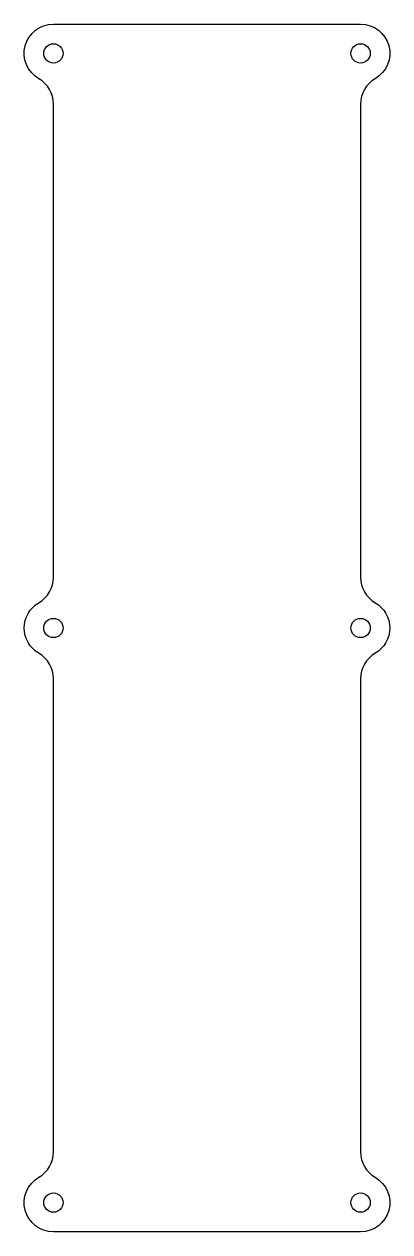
# Model space of a CAD drawing. Extents: x -63 to 63, y -206 to 206.
import ezdxf

# ---------------------------------------------------------------- set-up
doc = ezdxf.new("R2010")
doc.units = 0

msp = doc.modelspace()

# ---------------------------------------------------------------- linework, layer by layer
at = {"layer": '1'}
msp.add_lwpolyline([(57.5, 187.84, 0.267949), (52.5, 179.18), (52.5, 17.32, 0.267949), (57.5, 8.66, -0.57735), (57.5, -8.66, 0.267949), (52.5, -17.32), (52.5, -179.18, 0.267949), (57.5, -187.84, -0.767327), (52.5, -206.5), (-52.5, -206.5, -0.767327), (-57.5, -187.84, 0.267949), (-52.5, -179.18), (-52.5, -17.32, 0.267949), (-57.5, -8.66, -0.57735), (-57.5, 8.66, 0.267949), (-52.5, 17.32), (-52.5, 179.18, 0.267949), (-57.5, 187.84, -0.767327), (-52.5, 206.5), (52.5, 206.5, -0.767327)], format="xyb", close=True, dxfattribs=at)
for centre in [(-52.5, 196.5), (52.5, 196.5), (-52.5, 0), (52.5, 0), (-52.5, -196.5), (52.5, -196.5)]:
    msp.add_circle(centre, 3.3, dxfattribs=at)

doc.saveas('drawing.dxf')
